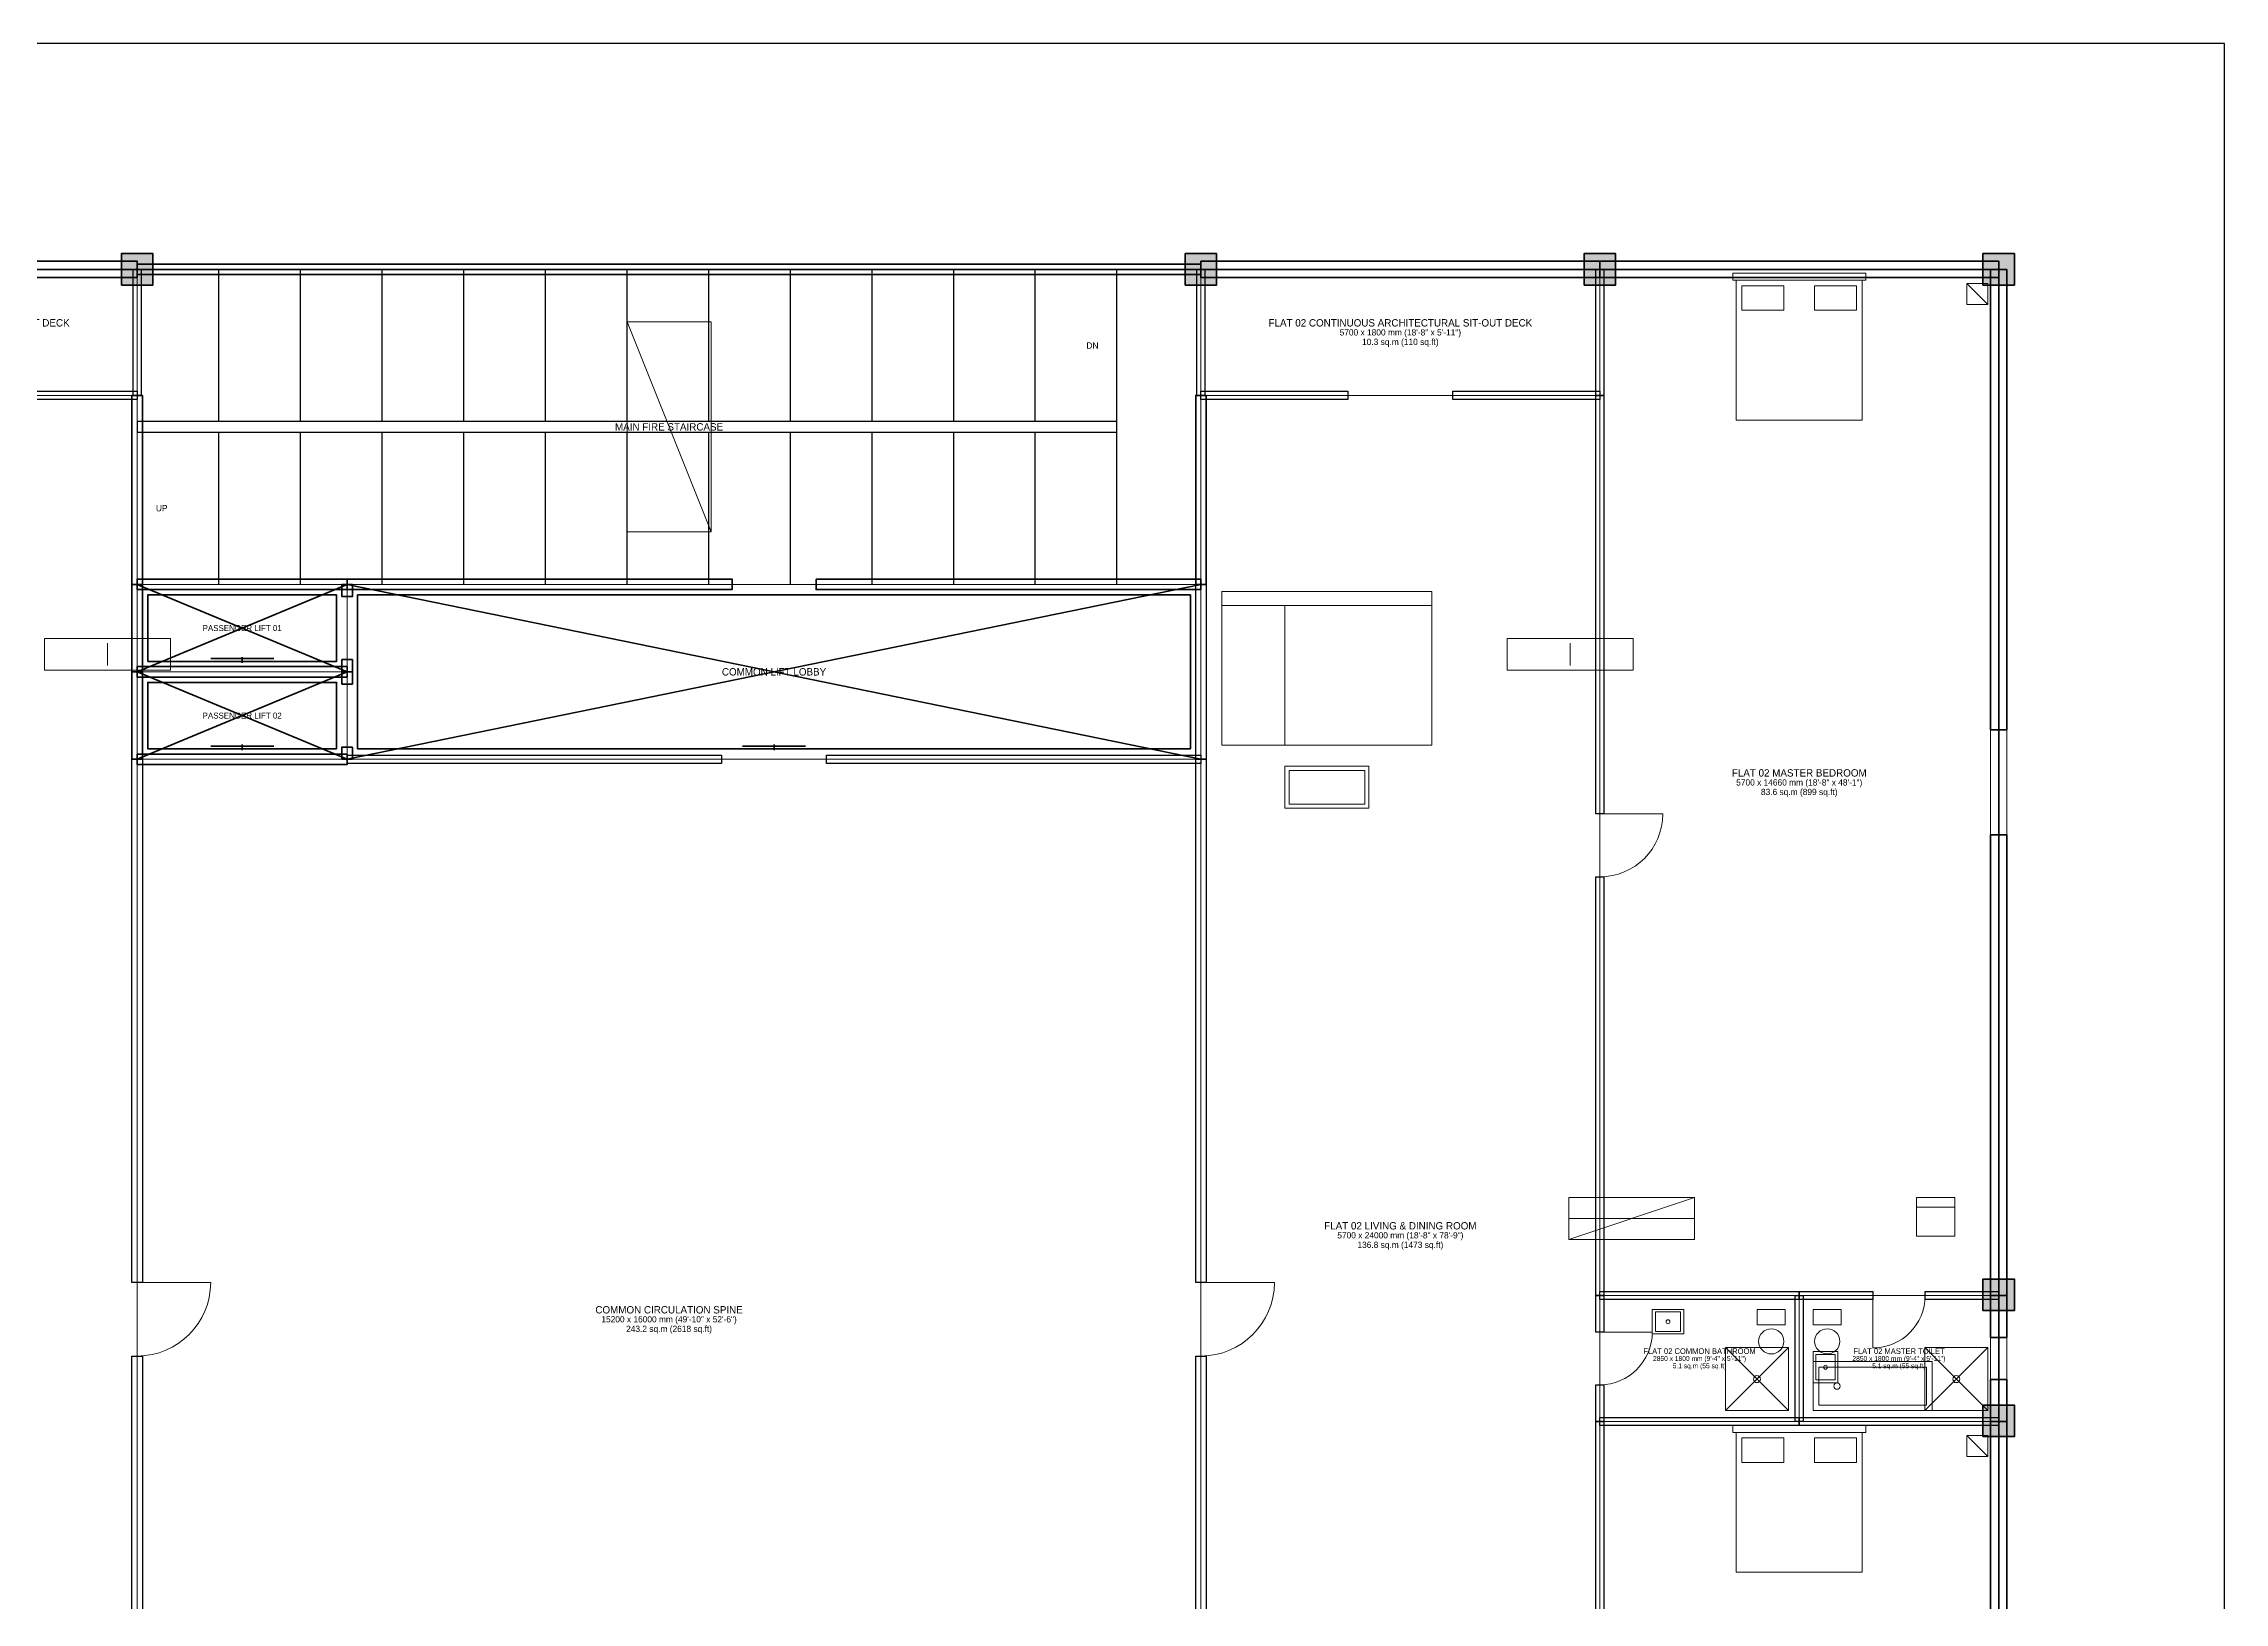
# Model space of a CAD drawing. Header units: millimetres. Extents: x -3000 to 91225, y -9700 to 33225.
# Drawn here: x 60062 to 91225, y 10956 to 33225 of the extents above; entities that cross this region are included whole.
import ezdxf
from ezdxf.enums import TextEntityAlignment as Align

# ---------------------------------------------------------------- set-up
doc = ezdxf.new("R2010")
doc.units = ezdxf.units.MM
for name, color, linetype, lineweight in [('A-ANNO', 7, 'Continuous', 25), ('A-BALC', 2, 'Continuous', 25), ('A-DOOR', 4, 'Continuous', 18), ('A-FURN', 8, 'Continuous', 13), ('A-GLAZ', 140, 'Continuous', 13), ('A-HATCH', 8, 'Continuous', 9), ('A-LIFT', 30, 'Continuous', 35), ('A-ROOM-AREA', 9, 'Continuous', 15), ('A-ROOM-NAME', 7, 'Continuous', 20), ('A-STAIR', 6, 'Continuous', 25), ('A-WALL-EXT', 3, 'Continuous', 50), ('A-WALL-INT', 8, 'Continuous', 25), ('A-WINDOW', 5, 'Continuous', 18), ('S-COLS', 1, 'Continuous', 35)]:
    doc.layers.add(name, color=color, linetype=linetype, lineweight=lineweight)

msp = doc.modelspace()

# ---------------------------------------------------------------- hatches: boundary and pattern name
at = {"layer": 'A-HATCH'}
for points in [[(61175, 29775), (61625, 29775), (61625, 30225), (61175, 30225)], [(76375, 29775), (76825, 29775), (76825, 30225), (76375, 30225)], [(82075, 29775), (82525, 29775), (82525, 30225), (82075, 30225)], [(87775, 29775), (88225, 29775), (88225, 30225), (87775, 30225)], [(87775, 15125), (88225, 15125), (88225, 15575), (87775, 15575)], [(87775, 13325), (88225, 13325), (88225, 13775), (87775, 13775)]]:
    msp.add_hatch(color=256, dxfattribs=at).paths.add_polyline_path(points, flags=0)

# ---------------------------------------------------------------- linework, layer by layer
at = {"layer": 'A-ANNO'}
msp.add_lwpolyline([(-3000, -9700), (91225, -9700), (91225, 33225), (-3000, 33225)], close=True, dxfattribs=at)
at = {"layer": 'A-BALC'}
for points in [[(61458, 30000), (61458, 28200), (61342, 28200), (61342, 30000)], [(76658, 30000), (76658, 28200), (76542, 28200), (76542, 30000)], [(82358, 30000), (82358, 28200), (82242, 28200), (82242, 30000)], [(59300, 28258), (61400, 28258), (61400, 28142), (59300, 28142)], [(76600, 28258), (78700, 28258), (78700, 28142), (76600, 28142)], [(80200, 28258), (82300, 28258), (82300, 28142), (80200, 28142)]]:
    msp.add_lwpolyline(points, close=True, dxfattribs=at)
at = {"layer": 'A-DOOR'}
for p, q in [((82300, 22220), (83200, 22220)), ((61400, 15525), (62450, 15525)), ((76600, 15525), (77650, 15525)), ((86200, 15340), (86200, 14590)), ((82300, 14815), (83050, 14815))]:
    msp.add_line(p, q, dxfattribs=at)
for centre, radius in [((82300, 22220), 900), ((61400, 15525), 1050), ((76600, 15525), 1050), ((86200, 15340), 750), ((82300, 14815), 750)]:
    msp.add_arc(centre, radius, 270, 360, dxfattribs=at)
at = {"layer": 'A-FURN'}
for p, q in [((87545, 29800), (87845, 29500)), ((68400, 29250), (69600, 26250)), ((76900, 25200), (79900, 25200)), ((77800, 25200), (77800, 23200)), ((60975, 24658), (60975, 24342)), ((81875, 24658), (81875, 24342)), ((83655, 16740), (81855, 16140)), ((86825, 16602), (87375, 16602)), ((83655, 16440), (81855, 16440)), ((84095, 14595), (84995, 13695)), ((84095, 13695), (84995, 14595)), ((86945, 14595), (87845, 13695)), ((86945, 13695), (87845, 14595)), ((87545, 13340), (87845, 13040))]:
    msp.add_line(p, q, dxfattribs=at)
for points in [[(84200, 29945), (86100, 29945), (86100, 29845), (84200, 29845)], [(84250, 29845), (86050, 29845), (86050, 27845), (84250, 27845)], [(84330, 29765), (84930, 29765), (84930, 29415), (84330, 29415)], [(85370, 29765), (85970, 29765), (85970, 29415), (85370, 29415)], [(87545, 29800), (87845, 29800), (87845, 29500), (87545, 29500)], [(68400, 29250), (69600, 29250), (69600, 26250), (68400, 26250)], [(76900, 25400), (79900, 25400), (79900, 23200), (76900, 23200)], [(61875, 24725), (61875, 24275), (60075, 24275), (60075, 24725)], [(82775, 24725), (82775, 24275), (80975, 24275), (80975, 24725)], [(77800, 22900), (79000, 22900), (79000, 22300), (77800, 22300)], [(77860, 22840), (78940, 22840), (78940, 22360), (77860, 22360)], [(83655, 16740), (83655, 16140), (81855, 16140), (81855, 16740)], [(86825, 16740), (87375, 16740), (87375, 16190), (86825, 16190)], [(83050, 15140), (83500, 15140), (83500, 14790), (83050, 14790)], [(83095, 15105), (83455, 15105), (83455, 14825), (83095, 14825)], [(84550, 15140), (84950, 15140), (84950, 14920), (84550, 14920)], [(85350, 15140), (85750, 15140), (85750, 14920), (85350, 14920)], [(84095, 14595), (84995, 14595), (84995, 13695), (84095, 13695)], [(85350, 14540), (85700, 14540), (85700, 14090), (85350, 14090)], [(85350, 14395), (87050, 14395), (87050, 13695), (85350, 13695)], [(85385, 14495), (85665, 14495), (85665, 14135), (85385, 14135)], [(86945, 14595), (87845, 14595), (87845, 13695), (86945, 13695)], [(85430, 14315), (86970, 14315), (86970, 13775), (85430, 13775)], [(84200, 13485), (86100, 13485), (86100, 13385), (84200, 13385)], [(84250, 13385), (86050, 13385), (86050, 11385), (84250, 11385)], [(84330, 13305), (84930, 13305), (84930, 12955), (84330, 12955)], [(85370, 13305), (85970, 13305), (85970, 12955), (85370, 12955)], [(87545, 13340), (87845, 13340), (87845, 13040), (87545, 13040)]]:
    msp.add_lwpolyline(points, close=True, dxfattribs=at)
for centre, radius in [((83275, 14965), 28), ((84750, 14685), 180), ((85550, 14685), 180), ((85525, 14315), 28), ((84545, 14145), 50), ((85690, 14045), 45), ((87395, 14145), 50)]:
    msp.add_circle(centre, radius, dxfattribs=at)
at = {"layer": 'A-GLAZ'}
for p, q in [((88000, 23420), (88000, 21920)), ((88000, 14740), (88000, 14140))]:
    msp.add_line(p, q, dxfattribs=at)
at = {"layer": 'A-LIFT'}
for p, q in [((61400, 24250), (64400, 25500)), ((61400, 25500), (64400, 24250)), ((64400, 23000), (76600, 25500)), ((64400, 25500), (76600, 23000)), ((62450, 24440), (63350, 24440)), ((62450, 24400), (63350, 24400)), ((62900, 24380), (62900, 24460)), ((61400, 23000), (64400, 24250)), ((61400, 24250), (64400, 23000)), ((62450, 23190), (63350, 23190)), ((62450, 23150), (63350, 23150)), ((62900, 23130), (62900, 23210)), ((70050, 23190), (70950, 23190)), ((70050, 23150), (70950, 23150)), ((70500, 23130), (70500, 23210))]:
    msp.add_line(p, q, dxfattribs=at)
for points in [[(61475, 28200), (61475, 25500), (61325, 25500), (61325, 28200)], [(76675, 28200), (76675, 25500), (76525, 25500), (76525, 28200)], [(61400, 25575), (64400, 25575), (64400, 25425), (61400, 25425)], [(64400, 25575), (69900, 25575), (69900, 25425), (64400, 25425)], [(71100, 25575), (76600, 25575), (76600, 25425), (71100, 25425)], [(61475, 25500), (61475, 24250), (61325, 24250), (61325, 25500)], [(61550, 24400), (64250, 24400), (64250, 25350), (61550, 25350)], [(64475, 25500), (64475, 25325), (64325, 25325), (64325, 25500)], [(64550, 23150), (76450, 23150), (76450, 25350), (64550, 25350)], [(61400, 24325), (64400, 24325), (64400, 24175), (61400, 24175)], [(64475, 24425), (64475, 24250), (64325, 24250), (64325, 24425)], [(61475, 24250), (61475, 23000), (61325, 23000), (61325, 24250)], [(61550, 23150), (64250, 23150), (64250, 24100), (61550, 24100)], [(64475, 24250), (64475, 24075), (64325, 24075), (64325, 24250)], [(61400, 23075), (64400, 23075), (64400, 22925), (61400, 22925)], [(64475, 23175), (64475, 23000), (64325, 23000), (64325, 23175)]]:
    msp.add_lwpolyline(points, close=True, dxfattribs=at)
at = {"layer": 'A-ROOM-NAME'}
for points in [[(55700, 30000), (61400, 30000), (61400, 28200), (55700, 28200)], [(61400, 30000), (76600, 30000), (76600, 25500), (61400, 25500)], [(76600, 30000), (82300, 30000), (82300, 28200), (76600, 28200)], [(82300, 30000), (88000, 30000), (88000, 15340), (82300, 15340)], [(55700, 28200), (61400, 28200), (61400, 4200), (55700, 4200)], [(76600, 28200), (82300, 28200), (82300, 4200), (76600, 4200)], [(61400, 25500), (64400, 25500), (64400, 24250), (61400, 24250)], [(64400, 25500), (76600, 25500), (76600, 23000), (64400, 23000)], [(61400, 24250), (64400, 24250), (64400, 23000), (61400, 23000)], [(61400, 23000), (76600, 23000), (76600, 7000), (61400, 7000)], [(82300, 15340), (85150, 15340), (85150, 13540), (82300, 13540)], [(85150, 15340), (88000, 15340), (88000, 13540), (85150, 13540)], [(82300, 13540), (88000, 13540), (88000, 0), (82300, 0)]]:
    msp.add_lwpolyline(points, close=True, dxfattribs=at)
at = {"layer": 'A-STAIR'}
for p, q in [((62567, 27825), (62567, 30000)), ((63733, 27825), (63733, 30000)), ((64900, 27825), (64900, 30000)), ((66067, 27825), (66067, 30000)), ((67233, 27825), (67233, 30000)), ((68400, 27825), (68400, 30000)), ((69567, 27825), (69567, 30000)), ((70733, 27825), (70733, 30000)), ((71900, 27825), (71900, 30000)), ((73067, 27825), (73067, 30000)), ((74233, 27825), (74233, 30000)), ((75400, 25500), (75400, 30000)), ((62567, 25500), (62567, 27675)), ((63733, 25500), (63733, 27675)), ((64900, 25500), (64900, 27675)), ((66067, 25500), (66067, 27675)), ((67233, 25500), (67233, 27675)), ((68400, 25500), (68400, 27675)), ((69567, 25500), (69567, 27675)), ((70733, 25500), (70733, 27675)), ((71900, 25500), (71900, 27675)), ((73067, 25500), (73067, 27675)), ((74233, 25500), (74233, 27675))]:
    msp.add_line(p, q, dxfattribs=at)
msp.add_lwpolyline([(61400, 27675), (75400, 27675), (75400, 27825), (61400, 27825)], close=True, dxfattribs=at)
at = {"layer": 'A-WALL-EXT'}
for points in [[(50000, 30000), (88000, 30000), (88000, 0), (50000, 0)], [(55700, 30115), (61400, 30115), (61400, 29885), (55700, 29885)], [(61400, 30075), (76600, 30075), (76600, 29925), (61400, 29925)], [(76600, 30115), (82300, 30115), (82300, 29885), (76600, 29885)], [(82300, 30115), (88000, 30115), (88000, 29885), (82300, 29885)], [(88115, 30000), (88115, 23420), (87885, 23420), (87885, 30000)], [(88115, 21920), (88115, 15340), (87885, 15340), (87885, 21920)], [(88115, 15340), (88115, 14740), (87885, 14740), (87885, 15340)], [(88115, 14140), (88115, 13540), (87885, 13540), (87885, 14140)], [(88115, 13540), (88115, 7520), (87885, 7520), (87885, 13540)]]:
    msp.add_lwpolyline(points, close=True, dxfattribs=at)
at = {"layer": 'A-WALL-INT'}
for points in [[(82358, 28200), (82358, 22220), (82242, 22220), (82242, 28200)], [(76675, 25500), (76675, 23000), (76525, 23000), (76525, 25500)], [(61475, 23000), (61475, 15525), (61325, 15525), (61325, 23000)], [(64400, 23058), (69750, 23058), (69750, 22942), (64400, 22942)], [(71250, 23058), (76600, 23058), (76600, 22942), (71250, 22942)], [(76675, 23000), (76675, 15525), (76525, 15525), (76525, 23000)], [(82358, 21320), (82358, 15340), (82242, 15340), (82242, 21320)], [(82358, 15340), (82358, 14815), (82242, 14815), (82242, 15340)], [(82300, 15398), (85150, 15398), (85150, 15282), (82300, 15282)], [(85208, 15340), (85208, 13540), (85092, 13540), (85092, 15340)], [(85150, 15398), (86200, 15398), (86200, 15282), (85150, 15282)], [(86950, 15398), (88000, 15398), (88000, 15282), (86950, 15282)], [(61475, 14475), (61475, 7000), (61325, 7000), (61325, 14475)], [(76675, 14475), (76675, 7000), (76525, 7000), (76525, 14475)], [(82358, 14065), (82358, 13540), (82242, 13540), (82242, 14065)], [(82358, 13540), (82358, 9320), (82242, 9320), (82242, 13540)], [(82300, 13598), (85150, 13598), (85150, 13482), (82300, 13482)], [(85150, 13598), (88000, 13598), (88000, 13482), (85150, 13482)]]:
    msp.add_lwpolyline(points, close=True, dxfattribs=at)
at = {"layer": 'A-WINDOW'}
for p, q in [((87885, 23420), (87885, 21920)), ((88115, 23420), (87885, 23420)), ((88115, 23420), (88115, 21920)), ((88115, 21920), (87885, 21920)), ((87885, 14740), (87885, 14140)), ((88115, 14740), (87885, 14740)), ((88115, 14740), (88115, 14140)), ((88115, 14140), (87885, 14140))]:
    msp.add_line(p, q, dxfattribs=at)
at = {"layer": 'S-COLS'}
for points in [[(61175, 29775), (61625, 29775), (61625, 30225), (61175, 30225)], [(76375, 29775), (76825, 29775), (76825, 30225), (76375, 30225)], [(82075, 29775), (82525, 29775), (82525, 30225), (82075, 30225)], [(87775, 29775), (88225, 29775), (88225, 30225), (87775, 30225)], [(87775, 15125), (88225, 15125), (88225, 15575), (87775, 15575)], [(87775, 13325), (88225, 13325), (88225, 13775), (87775, 13775)]]:
    msp.add_lwpolyline(points, close=True, dxfattribs=at)

# ---------------------------------------------------------------- texts
at = {"layer": 'A-ROOM-AREA'}
for s, height, p in [('5700 x 1800 mm (18\'-8" x 5\'-11")', 89.25, (79450, 29100)), ('10.3 sq.m (110 sq.ft)', 89.25, (79450, 28964)), ('5700 x 14660 mm (18\'-8" x 48\'-1")', 89.25, (85150, 22670)), ('83.6 sq.m (899 sq.ft)', 89.25, (85150, 22534)), ('5700 x 24000 mm (18\'-8" x 78\'-9")', 89.25, (79450, 16200)), ('136.8 sq.m (1473 sq.ft)', 89.25, (79450, 16064)), ('15200 x 16000 mm (49\'-10" x 52\'-6")', 89.25, (69000, 15000)), ('243.2 sq.m (2618 sq.ft)', 89.25, (69000, 14864)), ('2850 x 1800 mm (9\'-4" x 5\'-11")', 68.85, (83725, 14440)), ('5.1 sq.m (55 sq.ft)', 68.85, (83725, 14335)), ('2850 x 1800 mm (9\'-4" x 5\'-11")', 68.85, (86575, 14440)), ('5.1 sq.m (55 sq.ft)', 68.85, (86575, 14335))]:
    msp.add_text(s, height=height, dxfattribs=at).set_placement(p, align=Align.MIDDLE_CENTER)
at = {"layer": 'A-ROOM-NAME'}
for s, height, p in [('FLAT 01 CONTINUOUS ARCHITECTURAL SIT-OUT DECK', 105, (58550, 29236)), ('FLAT 02 CONTINUOUS ARCHITECTURAL SIT-OUT DECK', 105, (79450, 29236)), ('MAIN FIRE STAIRCASE', 105, (69000, 27750)), ('PASSENGER LIFT 01', 85, (62900, 24875)), ('COMMON LIFT LOBBY', 105, (70500, 24250)), ('PASSENGER LIFT 02', 85, (62900, 23625)), ('FLAT 02 MASTER BEDROOM', 105, (85150, 22806)), ('FLAT 02 LIVING & DINING ROOM', 105, (79450, 16336)), ('COMMON CIRCULATION SPINE', 105, (69000, 15136)), ('FLAT 02 COMMON BATHROOM', 81, (83725, 14545)), ('FLAT 02 MASTER TOILET', 81, (86575, 14545))]:
    msp.add_text(s, height=height, dxfattribs=at).set_placement(p, align=Align.MIDDLE_CENTER)
at = {"layer": 'A-STAIR'}
for s, p in [('DN', (75050, 28912)), ('UP', (61750, 26588))]:
    msp.add_text(s, height=90, dxfattribs=at).set_placement(p, align=Align.MIDDLE_CENTER)

doc.saveas('drawing.dxf')
